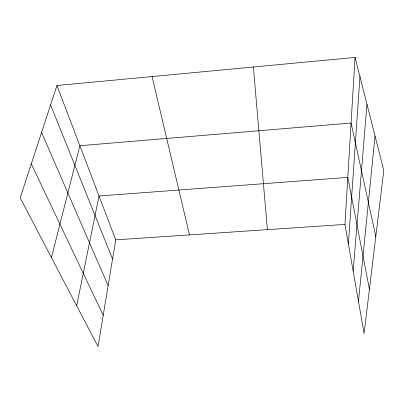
<?xml version="1.0" encoding="UTF-8"?>
<svg xmlns="http://www.w3.org/2000/svg" width="404" height="404" viewBox="0 0 404 404"><rect width="100%" height="100%" fill="white"/><g stroke="black" fill="none" stroke-linecap="round" stroke-linejoin="round"><path stroke-width="0.61" d="M355.04 57.429L383.8 170.402L364.085 333.416L344.971 224.422L355.04 57.429L56.919 85.517L20.2 197.884L98.026 346.571L115.741 239.85L56.919 85.517M348.389 243.91L359.964 76.765M353.152 271.064L366.978 104.318M358.469 301.394L375.033 135.961M76.669 305.772L99.031 196.011L347.809 177.381L369.428 289.219M51.449 257.59L79.866 145.718L351.086 123.028L375.806 236.502M115.741 239.85L344.971 224.422M31.31 163.888L103.207 315.352M41.582 132.456L108.136 285.679M50.576 104.929L112.559 259.025M152.066 76.553L189.481 234.886M253.374 67.008L267.392 229.644"/></g></svg>
